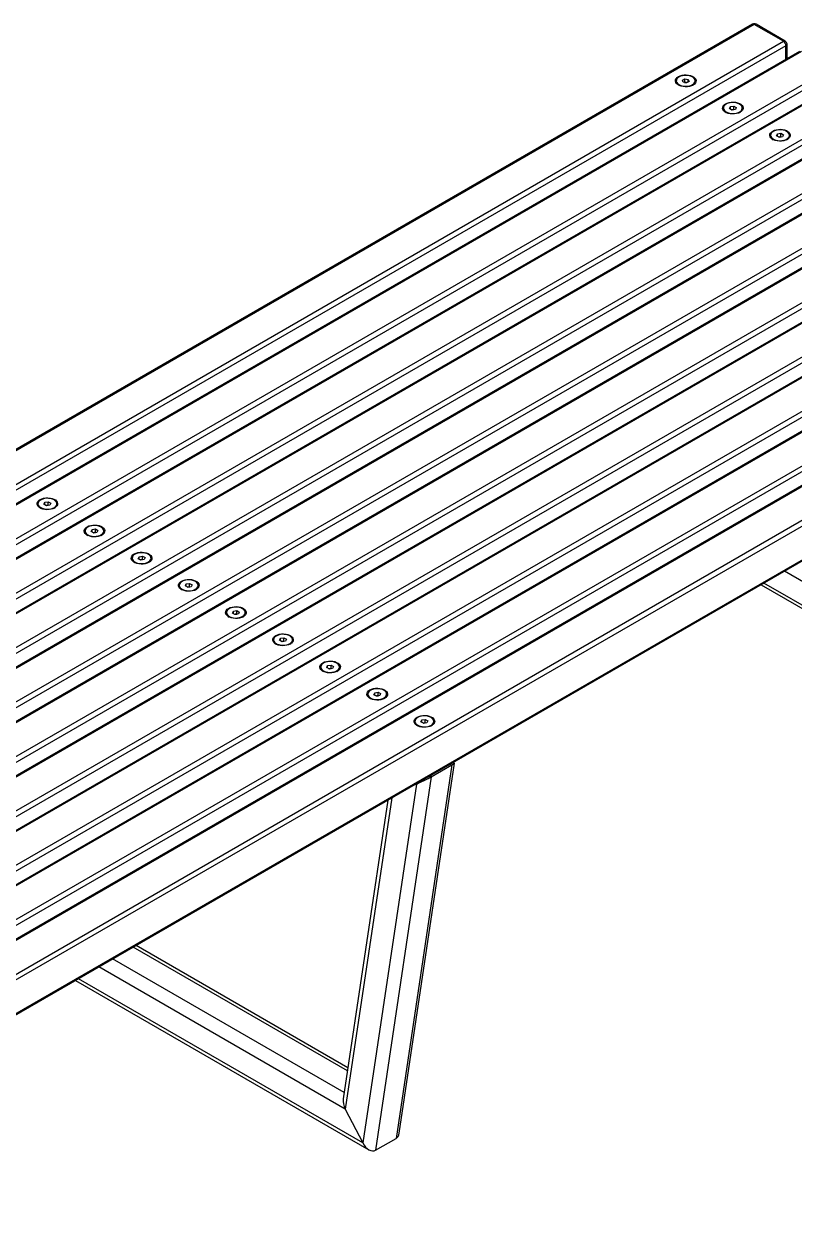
# Model space of a CAD drawing. Header units: millimetres. Extents: x -5557 to 383, y 1082 to 5282.
# Drawn here: x -935 to -299, y 2973 to 3954 of the extents above; entities that cross this region are included whole.
import ezdxf

# ---------------------------------------------------------------- set-up
doc = ezdxf.new("R2010")
doc.units = ezdxf.units.MM

# ---------------------------------------------------------------- blocks, each defined once
blk = doc.blocks.new('izometria')
for p, q in [((2374.15, 1798.19), (1105.6, 1065.87)), ((2375.65, 1798.04), (1107.1, 1065.72)), ((2399.69, 1784.16), (2375.65, 1798.04)), ((2401.19, 1784.31), (2377.15, 1798.19)), ((1131.14, 1051.84), (2399.69, 1784.16)), ((2401.81, 1780.49), (1133.26, 1048.17)), ((2401.81, 1769.26), (2401.81, 1780.49)), ((2402.69, 1769.76), (2402.69, 1781.71)), ((2413.04, 1775.74), (1144.49, 1043.42)), ((2414.54, 1775.59), (1145.99, 1043.27)), ((1170.03, 1029.39), (2438.58, 1761.71)), ((2440.7, 1758.04), (1172.15, 1025.72)), ((2451.93, 1753.29), (1183.38, 1020.97)), ((2453.43, 1753.14), (1184.88, 1020.82)), ((2311.3, 1751.51), (2311.3, 1751.04)), ((2316.28, 1751.94), (2318.33, 1753.12)), ((2317.03, 1750.32), (2316.28, 1751.94)), ((2319.83, 1749.89), (2317.03, 1750.32)), ((2318.14, 1750.15), (2318.33, 1750.26)), ((2318.33, 1753.12), (2321.13, 1752.69)), ((2318.33, 1750.26), (2318.33, 1753.12)), ((2318.33, 1750.26), (2319.73, 1750.05)), ((2320.01, 1749.99), (2319.73, 1750.05)), ((2319.73, 1750.05), (2320.03, 1750)), ((2321.88, 1751.07), (2319.83, 1749.89)), ((2321.13, 1752.69), (2321.88, 1751.07)), ((2321.13, 1750.64), (2321.13, 1752.69)), ((2326.87, 1751.04), (2326.87, 1751.51)), ((1208.92, 1006.94), (2477.47, 1739.26)), ((2479.59, 1735.59), (1211.04, 1003.27)), ((2490.82, 1730.84), (1222.27, 998.52)), ((2492.32, 1730.69), (1223.77, 998.37)), ((2350.19, 1729.06), (2350.19, 1728.59)), ((2355.17, 1728.62), (2355.92, 1730.24)), ((2357.22, 1727.44), (2355.17, 1728.62)), ((2355.92, 1730.24), (2358.72, 1730.67)), ((2355.92, 1728.19), (2355.92, 1730.24)), ((2360.02, 1727.87), (2357.22, 1727.44)), ((2357.32, 1727.6), (2358.72, 1727.81)), ((2358.72, 1730.67), (2360.77, 1729.49)), ((2358.72, 1727.81), (2358.72, 1730.67)), ((2358.72, 1727.81), (2358.92, 1727.7)), ((2360.77, 1729.49), (2360.02, 1727.87)), ((2365.76, 1728.59), (2365.76, 1729.06)), ((2357.03, 1727.55), (2357.32, 1727.6)), ((2357.32, 1727.6), (2357.04, 1727.54)), ((1247.81, 984.49), (2516.36, 1716.81)), ((2518.49, 1713.14), (1249.94, 980.82)), ((2529.71, 1708.39), (1261.16, 976.07)), ((2531.21, 1708.24), (1262.66, 975.92)), ((2394.81, 1707.79), (2397.61, 1708.22)), ((2397.61, 1708.22), (2399.66, 1707.04)), ((2397.61, 1705.36), (2397.61, 1708.22)), ((2389.08, 1706.6), (2389.08, 1706.14)), ((2394.06, 1706.17), (2394.81, 1707.79)), ((2396.11, 1704.99), (2394.06, 1706.17)), ((2394.81, 1705.74), (2394.81, 1707.79)), ((2395.92, 1705.1), (2396.21, 1705.15)), ((2396.21, 1705.15), (2395.93, 1705.09)), ((2398.91, 1705.42), (2396.11, 1704.99)), ((2396.21, 1705.15), (2397.61, 1705.36)), ((2397.61, 1705.36), (2397.81, 1705.25)), ((2399.66, 1707.04), (2398.91, 1705.42)), ((2404.65, 1706.14), (2404.65, 1706.6)), ((1286.71, 962.04), (2555.25, 1694.36)), ((2557.38, 1690.68), (1288.83, 958.37)), ((2568.6, 1685.93), (1300.05, 953.62)), ((2570.1, 1685.79), (1301.55, 953.47)), ((1325.6, 939.59), (2594.15, 1671.91)), ((2596.27, 1668.23), (1327.72, 935.91)), ((2607.49, 1663.48), (1338.95, 931.17)), ((2608.99, 1663.33), (1340.45, 931.02)), ((1364.49, 917.14), (2633.04, 1649.46)), ((2635.16, 1645.78), (1366.61, 913.46)), ((2646.39, 1641.03), (1377.84, 908.71)), ((2647.89, 1640.88), (1379.34, 908.57)), ((1403.38, 894.69), (2671.93, 1627)), ((2674.05, 1623.33), (1405.5, 891.01)), ((2685.28, 1618.58), (1416.73, 886.26)), ((2686.78, 1618.43), (1418.23, 886.11)), ((1442.27, 872.24), (2710.82, 1604.55)), ((2712.94, 1600.88), (1444.39, 868.56)), ((2724.17, 1596.13), (1455.62, 863.81)), ((2725.67, 1595.98), (1457.12, 863.66)), ((1481.16, 849.78), (2749.71, 1582.1)), ((2751.83, 1578.43), (1483.28, 846.11)), ((1482.66, 816.97), (2751.21, 1549.29)), ((1483.28, 818.35), (2751.83, 1550.67)), ((1790.24, 1403.68), (1793.04, 1404.11)), ((1793.04, 1404.11), (1795.09, 1402.93)), ((1793.04, 1401.25), (1793.04, 1404.11)), ((1784.5, 1402.49), (1784.5, 1402.03)), ((1789.49, 1402.06), (1790.24, 1403.68)), ((1791.54, 1400.88), (1789.49, 1402.06)), ((1790.24, 1401.63), (1790.24, 1403.68)), ((1791.34, 1400.99), (1791.64, 1401.03)), ((1791.64, 1401.03), (1791.36, 1400.98)), ((1794.34, 1401.31), (1791.54, 1400.88)), ((1791.64, 1401.03), (1793.04, 1401.25)), ((1793.04, 1401.25), (1793.23, 1401.14)), ((1795.09, 1402.93), (1794.34, 1401.31)), ((1800.07, 1402.03), (1800.07, 1402.49)), ((1823.39, 1380.04), (1823.39, 1379.57)), ((1828.38, 1379.61), (1829.13, 1381.22)), ((1830.43, 1378.42), (1828.38, 1379.61)), ((1829.13, 1381.22), (1831.93, 1381.66)), ((1829.13, 1379.17), (1829.13, 1381.22)), ((1830.23, 1378.54), (1830.53, 1378.58)), ((1830.53, 1378.58), (1830.25, 1378.53)), ((1833.23, 1378.86), (1830.43, 1378.42)), ((1830.53, 1378.58), (1831.93, 1378.8)), ((1831.93, 1381.66), (1833.98, 1380.47)), ((1831.93, 1378.8), (1831.93, 1381.66)), ((1831.93, 1378.8), (1832.12, 1378.69)), ((1833.98, 1380.47), (1833.23, 1378.86)), ((1838.96, 1379.57), (1838.96, 1380.04)), ((1862.28, 1357.59), (1862.28, 1357.12)), ((1867.27, 1357.16), (1868.02, 1358.77)), ((1869.32, 1355.97), (1867.27, 1357.16)), ((1868.02, 1358.77), (1870.82, 1359.21)), ((1868.02, 1356.72), (1868.02, 1358.77)), ((1869.12, 1356.09), (1869.42, 1356.13)), ((1869.42, 1356.13), (1869.14, 1356.08)), ((1872.12, 1356.41), (1869.32, 1355.97)), ((1869.42, 1356.13), (1870.82, 1356.35)), ((1870.82, 1359.21), (1872.87, 1358.02)), ((1870.82, 1356.35), (1870.82, 1359.21)), ((1870.82, 1356.35), (1871.01, 1356.24)), ((1872.87, 1358.02), (1872.12, 1356.41)), ((1877.85, 1357.12), (1877.85, 1357.59)), ((2603.81, 1229.49), (2400.53, 1346.85)), ((1901.17, 1335.14), (1901.17, 1334.67)), ((1906.16, 1334.71), (1906.91, 1336.32)), ((1906.91, 1336.32), (1909.71, 1336.75)), ((1906.91, 1334.27), (1906.91, 1336.32)), ((1909.71, 1336.75), (1911.76, 1335.57)), ((1909.71, 1333.9), (1909.71, 1336.75)), ((1911.76, 1335.57), (1911.01, 1333.96)), ((1916.74, 1334.67), (1916.74, 1335.14)), ((2381.21, 1335.7), (2623.38, 1195.89)), ((2618.31, 1201.53), (2383.55, 1337.05)), ((1908.21, 1333.52), (1906.16, 1334.71)), ((1908.01, 1333.63), (1908.31, 1333.68)), ((1908.31, 1333.68), (1908.03, 1333.63)), ((1911.01, 1333.96), (1908.21, 1333.52)), ((1908.31, 1333.68), (1909.71, 1333.9)), ((1909.71, 1333.9), (1909.9, 1333.78)), ((1940.06, 1312.69), (1940.06, 1312.22)), ((1945.05, 1312.25), (1945.8, 1313.87)), ((1947.1, 1311.07), (1945.05, 1312.25)), ((1945.8, 1313.87), (1948.6, 1314.3)), ((1945.8, 1311.82), (1945.8, 1313.87)), ((1946.91, 1311.18), (1947.2, 1311.23)), ((1947.2, 1311.23), (1946.92, 1311.18)), ((1949.9, 1311.5), (1947.1, 1311.07)), ((1947.2, 1311.23), (1948.6, 1311.45)), ((1948.6, 1314.3), (1950.65, 1313.12)), ((1948.6, 1311.45), (1948.6, 1314.3)), ((1948.6, 1311.45), (1948.79, 1311.33)), ((1950.65, 1313.12), (1949.9, 1311.5)), ((1955.63, 1312.22), (1955.63, 1312.69)), ((1978.96, 1290.24), (1978.96, 1289.77)), ((1983.94, 1289.8), (1984.69, 1291.42)), ((1985.99, 1288.62), (1983.94, 1289.8)), ((1984.69, 1291.42), (1987.49, 1291.85)), ((1984.69, 1289.37), (1984.69, 1291.42)), ((1985.8, 1288.73), (1986.09, 1288.78)), ((1986.09, 1288.78), (1985.81, 1288.72)), ((1988.79, 1289.05), (1985.99, 1288.62)), ((1986.09, 1288.78), (1987.49, 1288.99)), ((1987.49, 1291.85), (1989.54, 1290.67)), ((1987.49, 1288.99), (1987.49, 1291.85)), ((1987.49, 1288.99), (1987.69, 1288.88)), ((1989.54, 1290.67), (1988.79, 1289.05)), ((1994.53, 1289.77), (1994.53, 1290.24)), ((2017.85, 1267.78), (2017.85, 1267.32)), ((2022.83, 1267.35), (2023.58, 1268.97)), ((2024.88, 1266.17), (2022.83, 1267.35)), ((2023.58, 1268.97), (2026.38, 1269.4)), ((2023.58, 1266.92), (2023.58, 1268.97)), ((2024.69, 1266.28), (2024.98, 1266.33)), ((2024.98, 1266.33), (2024.7, 1266.27)), ((2027.68, 1266.6), (2024.88, 1266.17)), ((2024.98, 1266.33), (2026.38, 1266.54)), ((2026.38, 1269.4), (2028.43, 1268.22)), ((2026.38, 1266.54), (2026.38, 1269.4)), ((2026.38, 1266.54), (2026.58, 1266.43)), ((2028.43, 1268.22), (2027.68, 1266.6)), ((2033.42, 1267.32), (2033.42, 1267.78)), ((2062.47, 1246.52), (2065.27, 1246.95)), ((2065.27, 1246.95), (2067.32, 1245.77)), ((2065.27, 1244.09), (2065.27, 1246.95)), ((2056.74, 1245.33), (2056.74, 1244.87)), ((2061.72, 1244.9), (2062.47, 1246.52)), ((2063.77, 1243.72), (2061.72, 1244.9)), ((2062.47, 1244.47), (2062.47, 1246.52)), ((2063.58, 1243.83), (2063.87, 1243.88)), ((2063.87, 1243.88), (2063.59, 1243.82)), ((2066.57, 1244.15), (2063.77, 1243.72)), ((2063.87, 1243.88), (2065.27, 1244.09)), ((2065.27, 1244.09), (2065.47, 1243.98)), ((2067.32, 1245.77), (2066.57, 1244.15)), ((2072.31, 1244.87), (2072.31, 1245.33)), ((2095.63, 1222.88), (2095.63, 1222.42)), ((2100.61, 1222.45), (2101.36, 1224.07)), ((2102.66, 1221.27), (2100.61, 1222.45)), ((2101.36, 1224.07), (2104.16, 1224.5)), ((2101.36, 1222.02), (2101.36, 1224.07)), ((2102.47, 1221.38), (2102.76, 1221.42)), ((2102.76, 1221.42), (2102.48, 1221.37)), ((2105.46, 1221.7), (2102.66, 1221.27)), ((2102.76, 1221.42), (2104.16, 1221.64)), ((2104.16, 1224.5), (2106.21, 1223.32)), ((2104.16, 1221.64), (2104.16, 1224.5)), ((2104.16, 1221.64), (2104.36, 1221.53)), ((2106.21, 1223.32), (2105.46, 1221.7)), ((2111.2, 1222.42), (2111.2, 1222.88)), ((2082.58, 882.95), (2128.13, 1188.42)), ((2128.1, 1188.47), (2127.14, 1189.03)), ((2126.04, 1186.96), (2080.08, 878.71)), ((2109.07, 1177.16), (2126.04, 1186.96)), ((2124.8, 1187.67), (2126.04, 1186.96)), ((2096.79, 1171.18), (2052.62, 874.97)), ((2109.07, 1177.16), (2063.11, 868.91)), ((2094.9, 1170.41), (2096.79, 1171.18)), ((2096.51, 1171.34), (2096.79, 1171.18)), ((2107.83, 1177.88), (2109.07, 1177.16)), ((2076.42, 1159.75), (2038.13, 902.93)), ((2073.23, 1157.9), (2036.45, 911.28)), ((2039.93, 934.55), (1863.13, 1036.61)), ((2040.3, 937.04), (1865.47, 1037.97)), ((2037.24, 916.51), (1846.16, 1026.82)), ((2038.13, 902.93), (1834.84, 1020.28)), ((1815.52, 1009.13), (2057.69, 869.33)), ((2052.62, 874.97), (1817.87, 1010.49)), ((2038.13, 902.93), (2052.62, 874.97)), ((2063.11, 868.91), (2080.08, 878.71))]:
    blk.add_line(p, q)
at = {"flags": 128}
for points in [[(2313.07, 1754.98), (2314.45, 1755.62), (2316.03, 1756.09), (2317.75, 1756.35), (2319.53, 1756.41), (2321.28, 1756.25), (2322.94, 1755.88), (2324.43, 1755.32), (2325.69, 1754.59), (2326.65, 1753.73), (2327.29, 1752.78), (2327.57, 1751.76), (2327.48, 1750.74), (2327.02, 1749.75), (2326.21, 1748.83), (2325.09, 1748.04), (2323.71, 1747.39), (2322.13, 1746.93), (2320.41, 1746.66), (2318.64, 1746.61), (2316.88, 1746.77), (2315.22, 1747.13), (2313.73, 1747.69), (2312.48, 1748.42), (2311.51, 1749.28), (2310.87, 1750.24), (2310.59, 1751.25), (2310.69, 1752.27), (2311.15, 1753.27), (2311.95, 1754.18), (2313.07, 1754.98)], [(2313.58, 1754.68), (2312.52, 1753.93), (2311.77, 1753.06), (2311.37, 1752.11), (2311.32, 1751.14), (2311.64, 1750.19), (2312.3, 1749.29), (2313.29, 1748.51), (2314.54, 1747.86), (2316, 1747.38), (2317.61, 1747.09), (2319.29, 1747.01), (2320.96, 1747.15), (2322.54, 1747.48), (2323.96, 1748), (2325.15, 1748.69), (2326.06, 1749.51), (2326.64, 1750.42), (2326.86, 1751.39), (2326.73, 1752.35), (2326.23, 1753.28), (2325.4, 1754.13), (2324.28, 1754.85), (2322.91, 1755.42), (2321.37, 1755.8), (2319.71, 1755.99), (2318.03, 1755.96), (2316.4, 1755.73), (2314.89, 1755.29), (2313.58, 1754.68)], [(2351.96, 1732.53), (2353.34, 1733.17), (2354.93, 1733.64), (2356.64, 1733.9), (2358.42, 1733.96), (2360.17, 1733.8), (2361.83, 1733.43), (2363.32, 1732.87), (2364.58, 1732.14), (2365.55, 1731.28), (2366.18, 1730.33), (2366.46, 1729.31), (2366.37, 1728.29), (2365.91, 1727.3), (2365.1, 1726.38), (2363.98, 1725.59), (2362.6, 1724.94), (2361.02, 1724.47), (2359.3, 1724.21), (2357.53, 1724.16), (2355.77, 1724.32), (2354.11, 1724.68), (2352.62, 1725.24), (2351.37, 1725.97), (2350.4, 1726.83), (2349.76, 1727.79), (2349.48, 1728.8), (2349.58, 1729.82), (2350.04, 1730.81), (2350.84, 1731.73), (2351.96, 1732.53)], [(2363.48, 1732.23), (2362.16, 1732.84), (2360.66, 1733.27), (2359.02, 1733.51), (2357.34, 1733.53), (2355.69, 1733.35), (2354.14, 1732.97), (2352.77, 1732.4), (2351.65, 1731.68), (2350.82, 1730.83), (2350.33, 1729.9), (2350.19, 1728.93), (2350.42, 1727.97), (2351, 1727.06), (2351.9, 1726.24), (2353.09, 1725.55), (2354.51, 1725.03), (2356.09, 1724.69), (2357.76, 1724.56), (2359.44, 1724.64), (2361.05, 1724.93), (2362.51, 1725.41), (2363.77, 1726.05), (2364.75, 1726.84), (2365.41, 1727.74), (2365.73, 1728.69), (2365.69, 1729.66), (2365.28, 1730.61), (2364.53, 1731.48), (2363.48, 1732.23)], [(2390.85, 1710.07), (2392.23, 1710.72), (2393.82, 1711.19), (2395.53, 1711.45), (2397.31, 1711.5), (2399.06, 1711.34), (2400.72, 1710.98), (2402.21, 1710.42), (2403.47, 1709.69), (2404.44, 1708.83), (2405.07, 1707.87), (2405.35, 1706.86), (2405.26, 1705.84), (2404.8, 1704.85), (2403.99, 1703.93), (2402.87, 1703.13), (2401.49, 1702.49), (2399.91, 1702.02), (2398.19, 1701.76), (2396.42, 1701.7), (2394.66, 1701.86), (2393, 1702.23), (2391.51, 1702.79), (2390.26, 1703.52), (2389.29, 1704.38), (2388.65, 1705.33), (2388.37, 1706.35), (2388.47, 1707.37), (2388.93, 1708.36), (2389.73, 1709.28), (2390.85, 1710.07)], [(2402.37, 1709.78), (2401.06, 1710.39), (2399.55, 1710.82), (2397.91, 1711.06), (2396.23, 1711.08), (2394.58, 1710.9), (2393.03, 1710.52), (2391.66, 1709.95), (2390.54, 1709.23), (2389.71, 1708.38), (2389.22, 1707.45), (2389.08, 1706.48), (2389.31, 1705.52), (2389.89, 1704.61), (2390.8, 1703.79), (2391.99, 1703.1), (2393.4, 1702.58), (2394.98, 1702.24), (2396.65, 1702.11), (2398.33, 1702.19), (2399.94, 1702.48), (2401.4, 1702.95), (2402.66, 1703.6), (2403.64, 1704.39), (2404.3, 1705.29), (2404.62, 1706.24), (2404.58, 1707.21), (2404.17, 1708.15), (2403.42, 1709.02), (2402.37, 1709.78)], [(1786.28, 1405.96), (1787.66, 1406.61), (1789.24, 1407.07), (1790.96, 1407.34), (1792.73, 1407.39), (1794.49, 1407.23), (1796.15, 1406.86), (1797.64, 1406.31), (1798.89, 1405.58), (1799.86, 1404.72), (1800.5, 1403.76), (1800.77, 1402.75), (1800.68, 1401.72), (1800.22, 1400.73), (1799.42, 1399.82), (1798.3, 1399.02), (1796.92, 1398.38), (1795.33, 1397.91), (1793.62, 1397.65), (1791.84, 1397.59), (1790.09, 1397.75), (1788.43, 1398.12), (1786.94, 1398.68), (1785.68, 1399.4), (1784.71, 1400.26), (1784.08, 1401.22), (1783.8, 1402.24), (1783.89, 1403.26), (1784.35, 1404.25), (1785.16, 1405.16), (1786.28, 1405.96)], [(1797.79, 1405.67), (1796.48, 1406.28), (1794.97, 1406.71), (1793.34, 1406.95), (1791.65, 1406.97), (1790, 1406.79), (1788.45, 1406.4), (1787.09, 1405.84), (1785.96, 1405.11), (1785.14, 1404.27), (1784.64, 1403.34), (1784.5, 1402.37), (1784.73, 1401.41), (1785.31, 1400.5), (1786.22, 1399.68), (1787.41, 1398.99), (1788.83, 1398.47), (1790.41, 1398.13), (1792.08, 1398), (1793.75, 1398.08), (1795.36, 1398.36), (1796.83, 1398.84), (1798.08, 1399.49), (1799.06, 1400.28), (1799.73, 1401.17), (1800.05, 1402.13), (1800, 1403.1), (1799.59, 1404.04), (1798.85, 1404.91), (1797.79, 1405.67)], [(1825.17, 1383.51), (1826.55, 1384.16), (1828.13, 1384.62), (1829.85, 1384.89), (1831.62, 1384.94), (1833.38, 1384.78), (1835.04, 1384.41), (1836.53, 1383.85), (1837.78, 1383.13), (1838.75, 1382.27), (1839.39, 1381.31), (1839.67, 1380.3), (1839.57, 1379.27), (1839.11, 1378.28), (1838.31, 1377.37), (1837.19, 1376.57), (1835.81, 1375.93), (1834.22, 1375.46), (1832.51, 1375.19), (1830.73, 1375.14), (1828.98, 1375.3), (1827.32, 1375.67), (1825.83, 1376.23), (1824.57, 1376.95), (1823.6, 1377.81), (1822.97, 1378.77), (1822.69, 1379.78), (1822.78, 1380.81), (1823.24, 1381.8), (1824.05, 1382.71), (1825.17, 1383.51)], [(1836.68, 1383.22), (1835.37, 1383.83), (1833.86, 1384.26), (1832.23, 1384.49), (1830.55, 1384.52), (1828.89, 1384.34), (1827.35, 1383.95), (1825.98, 1383.39), (1824.85, 1382.66), (1824.03, 1381.82), (1823.53, 1380.89), (1823.4, 1379.92), (1823.62, 1378.96), (1824.2, 1378.04), (1825.11, 1377.23), (1826.3, 1376.54), (1827.72, 1376.01), (1829.3, 1375.68), (1830.97, 1375.55), (1832.64, 1375.63), (1834.25, 1375.91), (1835.72, 1376.39), (1836.97, 1377.04), (1837.95, 1377.83), (1838.62, 1378.72), (1838.94, 1379.68), (1838.89, 1380.65), (1838.48, 1381.59), (1837.74, 1382.46), (1836.68, 1383.22)], [(1864.06, 1361.06), (1865.44, 1361.71), (1867.02, 1362.17), (1868.74, 1362.44), (1870.51, 1362.49), (1872.27, 1362.33), (1873.93, 1361.96), (1875.42, 1361.4), (1876.67, 1360.68), (1877.64, 1359.82), (1878.28, 1358.86), (1878.56, 1357.85), (1878.46, 1356.82), (1878, 1355.83), (1877.2, 1354.92), (1876.08, 1354.12), (1874.7, 1353.47), (1873.11, 1353.01), (1871.4, 1352.74), (1869.62, 1352.69), (1867.87, 1352.85), (1866.21, 1353.22), (1864.72, 1353.78), (1863.46, 1354.5), (1862.49, 1355.36), (1861.86, 1356.32), (1861.58, 1357.33), (1861.67, 1358.36), (1862.13, 1359.35), (1862.94, 1360.26), (1864.06, 1361.06)], [(1875.57, 1360.77), (1874.26, 1361.38), (1872.75, 1361.81), (1871.12, 1362.04), (1869.44, 1362.07), (1867.78, 1361.89), (1866.24, 1361.5), (1864.87, 1360.94), (1863.75, 1360.21), (1862.92, 1359.37), (1862.42, 1358.44), (1862.29, 1357.47), (1862.51, 1356.51), (1863.09, 1355.59), (1864, 1354.77), (1865.19, 1354.09), (1866.61, 1353.56), (1868.19, 1353.23), (1869.86, 1353.1), (1871.54, 1353.18), (1873.14, 1353.46), (1874.61, 1353.94), (1875.86, 1354.59), (1876.85, 1355.38), (1877.51, 1356.27), (1877.83, 1357.23), (1877.78, 1358.2), (1877.38, 1359.14), (1876.63, 1360.01), (1875.57, 1360.77)], [(1902.95, 1338.61), (1904.33, 1339.25), (1905.91, 1339.72), (1907.63, 1339.99), (1909.4, 1340.04), (1911.16, 1339.88), (1912.82, 1339.51), (1914.31, 1338.95), (1915.56, 1338.23), (1916.53, 1337.37), (1917.17, 1336.41), (1917.45, 1335.4), (1917.35, 1334.37), (1916.89, 1333.38), (1916.09, 1332.47), (1914.97, 1331.67), (1913.59, 1331.02), (1912.01, 1330.56), (1910.29, 1330.29), (1908.51, 1330.24), (1906.76, 1330.4), (1905.1, 1330.77), (1903.61, 1331.33), (1902.35, 1332.05), (1901.39, 1332.91), (1900.75, 1333.87), (1900.47, 1334.88), (1900.56, 1335.91), (1901.02, 1336.9), (1901.83, 1337.81), (1902.95, 1338.61)], [(1914.46, 1338.32), (1913.15, 1338.93), (1911.64, 1339.36), (1910.01, 1339.59), (1908.33, 1339.62), (1906.67, 1339.43), (1905.13, 1339.05), (1903.76, 1338.48), (1902.64, 1337.76), (1901.81, 1336.91), (1901.31, 1335.99), (1901.18, 1335.02), (1901.4, 1334.05), (1901.98, 1333.14), (1902.89, 1332.32), (1904.08, 1331.64), (1905.5, 1331.11), (1907.08, 1330.78), (1908.75, 1330.65), (1910.43, 1330.72), (1912.04, 1331.01), (1913.5, 1331.49), (1914.75, 1332.14), (1915.74, 1332.93), (1916.4, 1333.82), (1916.72, 1334.77), (1916.67, 1335.75), (1916.27, 1336.69), (1915.52, 1337.56), (1914.46, 1338.32)], [(1941.84, 1316.16), (1943.22, 1316.8), (1944.8, 1317.27), (1946.52, 1317.53), (1948.29, 1317.59), (1950.05, 1317.43), (1951.71, 1317.06), (1953.2, 1316.5), (1954.46, 1315.78), (1955.42, 1314.92), (1956.06, 1313.96), (1956.34, 1312.94), (1956.25, 1311.92), (1955.79, 1310.93), (1954.98, 1310.01), (1953.86, 1309.22), (1952.48, 1308.57), (1950.9, 1308.11), (1949.18, 1307.84), (1947.41, 1307.79), (1945.65, 1307.95), (1943.99, 1308.32), (1942.5, 1308.87), (1941.24, 1309.6), (1940.28, 1310.46), (1939.64, 1311.42), (1939.36, 1312.43), (1939.45, 1313.45), (1939.91, 1314.45), (1940.72, 1315.36), (1941.84, 1316.16)], [(1953.35, 1315.87), (1952.04, 1316.47), (1950.53, 1316.91), (1948.9, 1317.14), (1947.22, 1317.17), (1945.56, 1316.98), (1944.02, 1316.6), (1942.65, 1316.03), (1941.53, 1315.31), (1940.7, 1314.46), (1940.2, 1313.53), (1940.07, 1312.57), (1940.3, 1311.6), (1940.88, 1310.69), (1941.78, 1309.87), (1942.97, 1309.18), (1944.39, 1308.66), (1945.97, 1308.33), (1947.64, 1308.19), (1949.32, 1308.27), (1950.93, 1308.56), (1952.39, 1309.04), (1953.64, 1309.69), (1954.63, 1310.48), (1955.29, 1311.37), (1955.61, 1312.32), (1955.56, 1313.29), (1955.16, 1314.24), (1954.41, 1315.11), (1953.35, 1315.87)], [(1980.73, 1293.71), (1982.11, 1294.35), (1983.69, 1294.82), (1985.41, 1295.08), (1987.19, 1295.14), (1988.94, 1294.98), (1990.6, 1294.61), (1992.09, 1294.05), (1993.35, 1293.32), (1994.31, 1292.46), (1994.95, 1291.51), (1995.23, 1290.49), (1995.14, 1289.47), (1994.68, 1288.48), (1993.87, 1287.56), (1992.75, 1286.77), (1991.37, 1286.12), (1989.79, 1285.66), (1988.07, 1285.39), (1986.3, 1285.34), (1984.54, 1285.5), (1982.88, 1285.86), (1981.39, 1286.42), (1980.14, 1287.15), (1979.17, 1288.01), (1978.53, 1288.97), (1978.25, 1289.98), (1978.35, 1291), (1978.81, 1291.99), (1979.61, 1292.91), (1980.73, 1293.71)], [(1992.25, 1293.41), (1990.93, 1294.02), (1989.43, 1294.45), (1987.79, 1294.69), (1986.11, 1294.72), (1984.46, 1294.53), (1982.91, 1294.15), (1981.54, 1293.58), (1980.42, 1292.86), (1979.59, 1292.01), (1979.1, 1291.08), (1978.96, 1290.11), (1979.19, 1289.15), (1979.77, 1288.24), (1980.67, 1287.42), (1981.86, 1286.73), (1983.28, 1286.21), (1984.86, 1285.87), (1986.53, 1285.74), (1988.21, 1285.82), (1989.82, 1286.11), (1991.28, 1286.59), (1992.54, 1287.23), (1993.52, 1288.02), (1994.18, 1288.92), (1994.5, 1289.87), (1994.45, 1290.84), (1994.05, 1291.79), (1993.3, 1292.66), (1992.25, 1293.41)], [(2019.62, 1271.25), (2021, 1271.9), (2022.59, 1272.37), (2024.3, 1272.63), (2026.08, 1272.69), (2027.83, 1272.52), (2029.49, 1272.16), (2030.98, 1271.6), (2032.24, 1270.87), (2033.21, 1270.01), (2033.84, 1269.05), (2034.12, 1268.04), (2034.03, 1267.02), (2033.57, 1266.03), (2032.76, 1265.11), (2031.64, 1264.32), (2030.26, 1263.67), (2028.68, 1263.2), (2026.96, 1262.94), (2025.19, 1262.88), (2023.43, 1263.05), (2021.77, 1263.41), (2020.28, 1263.97), (2019.03, 1264.7), (2018.06, 1265.56), (2017.42, 1266.51), (2017.14, 1267.53), (2017.24, 1268.55), (2017.7, 1269.54), (2018.5, 1270.46), (2019.62, 1271.25)], [(2031.14, 1270.96), (2029.82, 1271.57), (2028.32, 1272), (2026.68, 1272.24), (2025, 1272.26), (2023.35, 1272.08), (2021.8, 1271.7), (2020.43, 1271.13), (2019.31, 1270.41), (2018.48, 1269.56), (2017.99, 1268.63), (2017.85, 1267.66), (2018.08, 1266.7), (2018.66, 1265.79), (2019.56, 1264.97), (2020.75, 1264.28), (2022.17, 1263.76), (2023.75, 1263.42), (2025.42, 1263.29), (2027.1, 1263.37), (2028.71, 1263.66), (2030.17, 1264.13), (2031.43, 1264.78), (2032.41, 1265.57), (2033.07, 1266.47), (2033.39, 1267.42), (2033.35, 1268.39), (2032.94, 1269.33), (2032.19, 1270.21), (2031.14, 1270.96)], [(2058.51, 1248.8), (2059.89, 1249.45), (2061.48, 1249.91), (2063.19, 1250.18), (2064.97, 1250.23), (2066.72, 1250.07), (2068.38, 1249.71), (2069.87, 1249.15), (2071.13, 1248.42), (2072.1, 1247.56), (2072.73, 1246.6), (2073.01, 1245.59), (2072.92, 1244.57), (2072.46, 1243.58), (2071.65, 1242.66), (2070.53, 1241.86), (2069.15, 1241.22), (2067.57, 1240.75), (2065.85, 1240.49), (2064.08, 1240.43), (2062.32, 1240.59), (2060.66, 1240.96), (2059.17, 1241.52), (2057.92, 1242.25), (2056.95, 1243.11), (2056.31, 1244.06), (2056.03, 1245.08), (2056.13, 1246.1), (2056.59, 1247.09), (2057.39, 1248.01), (2058.51, 1248.8)], [(2070.03, 1248.51), (2068.72, 1249.12), (2067.21, 1249.55), (2065.57, 1249.79), (2063.89, 1249.81), (2062.24, 1249.63), (2060.69, 1249.25), (2059.32, 1248.68), (2058.2, 1247.96), (2057.37, 1247.11), (2056.88, 1246.18), (2056.74, 1245.21), (2056.97, 1244.25), (2057.55, 1243.34), (2058.45, 1242.52), (2059.65, 1241.83), (2061.06, 1241.31), (2062.64, 1240.97), (2064.31, 1240.84), (2065.99, 1240.92), (2067.6, 1241.21), (2069.06, 1241.68), (2070.32, 1242.33), (2071.3, 1243.12), (2071.96, 1244.01), (2072.28, 1244.97), (2072.24, 1245.94), (2071.83, 1246.88), (2071.08, 1247.75), (2070.03, 1248.51)], [(2097.4, 1226.35), (2098.78, 1227), (2100.37, 1227.46), (2102.08, 1227.73), (2103.86, 1227.78), (2105.61, 1227.62), (2107.27, 1227.25), (2108.76, 1226.7), (2110.02, 1225.97), (2110.99, 1225.11), (2111.62, 1224.15), (2111.9, 1223.14), (2111.81, 1222.11), (2111.35, 1221.12), (2110.54, 1220.21), (2109.42, 1219.41), (2108.04, 1218.77), (2106.46, 1218.3), (2104.74, 1218.04), (2102.97, 1217.98), (2101.21, 1218.14), (2099.55, 1218.51), (2098.06, 1219.07), (2096.81, 1219.79), (2095.84, 1220.65), (2095.2, 1221.61), (2094.93, 1222.63), (2095.02, 1223.65), (2095.48, 1224.64), (2096.28, 1225.56), (2097.4, 1226.35)], [(2108.92, 1226.06), (2107.61, 1226.67), (2106.1, 1227.1), (2104.46, 1227.34), (2102.78, 1227.36), (2101.13, 1227.18), (2099.58, 1226.79), (2098.21, 1226.23), (2097.09, 1225.5), (2096.26, 1224.66), (2095.77, 1223.73), (2095.63, 1222.76), (2095.86, 1221.8), (2096.44, 1220.89), (2097.35, 1220.07), (2098.54, 1219.38), (2099.95, 1218.86), (2101.53, 1218.52), (2103.2, 1218.39), (2104.88, 1218.47), (2106.49, 1218.75), (2107.96, 1219.23), (2109.21, 1219.88), (2110.19, 1220.67), (2110.86, 1221.56), (2111.17, 1222.52), (2111.13, 1223.49), (2110.72, 1224.43), (2109.97, 1225.3), (2108.92, 1226.06)]]:
    blk.add_lwpolyline(points, dxfattribs=at)
for centre, radius, start, end in [((2375.65, 1795.59), 3, 60.00269, 119.99731), ((2374.77, 1796.82), 1.51, 54.38348, 114.30634), ((2376.53, 1796.82), 1.51, 65.69259, 125.6174), ((2400.57, 1782.94), 1.51, 65.69259, 125.6174), ((2397.21, 1780.28), 4.61, 2.60616, 57.39401), ((2399.69, 1781.71), 3, 0, 60.00269), ((2401.19, 1781.86), 1.51, 294.37532, 354.30543), ((2315.32, 1751.48), 4.05, 186.78099, 244.52671), ((2319.08, 1745.8), 4.3, 81.30386, 95.90072), ((2323.05, 1751.33), 3.83, 293.62431, 355.06807), ((2354.12, 1728.97), 3.95, 185.99953, 245.30817), ((2361.86, 1728.94), 3.92, 294.39517, 354.29721), ((2357.97, 1723.35), 4.3, 84.0993, 98.69612), ((2393.01, 1706.52), 3.95, 185.99945, 245.30811), ((2396.86, 1700.89), 4.3, 84.10072, 98.69471), ((2400.75, 1706.49), 3.92, 294.39566, 354.29672), ((1788.43, 1402.4), 3.95, 185.99347, 245.31418), ((1792.29, 1396.78), 4.3, 84.10216, 98.69335), ((1796.17, 1402.38), 3.92, 294.39501, 354.29704), ((1827.32, 1379.95), 3.95, 185.99339, 245.31412), ((1831.18, 1374.33), 4.3, 84.10357, 98.69194), ((1835.07, 1379.93), 3.92, 294.3955, 354.29655), ((1866.21, 1357.5), 3.95, 185.99408, 245.31358), ((1870.07, 1351.88), 4.3, 84.10259, 98.69259), ((1873.96, 1357.48), 3.92, 294.39608, 354.29597), ((1905.1, 1335.05), 3.95, 185.99374, 245.31388), ((1908.96, 1329.43), 4.3, 84.10273, 98.69278), ((1912.85, 1335.03), 3.92, 294.39567, 354.29634), ((1943.99, 1312.6), 3.95, 185.99366, 245.31395), ((1947.85, 1306.98), 4.3, 84.10273, 98.6927), ((1951.74, 1312.57), 3.92, 294.39567, 354.29634), ((1982.89, 1290.15), 3.95, 185.99408, 245.31358), ((1986.74, 1284.52), 4.3, 84.10259, 98.69259), ((1990.63, 1290.12), 3.92, 294.39608, 354.29597), ((2021.78, 1267.7), 3.95, 185.99339, 245.31419), ((2025.63, 1262.07), 4.3, 84.1026, 98.69291), ((2029.52, 1267.67), 3.92, 294.39552, 354.29618), ((2060.67, 1245.24), 3.95, 185.99341, 245.31425), ((2064.52, 1239.62), 4.3, 84.10357, 98.69194), ((2068.41, 1245.22), 3.92, 294.3955, 354.29655), ((2099.56, 1222.79), 3.95, 185.99468, 245.31297), ((2103.41, 1217.17), 4.3, 84.1026, 98.69291), ((2107.3, 1222.77), 3.92, 294.39552, 354.29618)]:
    blk.add_arc(centre, radius, start, end)
for centre, major_axis, ratio, start_param, end_param in [((2119.42, 1184.25), (8.71, 4.2), 0.06755, 5.543815, 6.329132), ((2119.42, 1184.25), (8.71, 4.2), 0.06755, 5.543815, 6.329132), ((2102.45, 1174.45), (8.71, 4.2), 0.06755, 3.973018, 5.543815), ((2102.45, 1174.45), (8.71, 4.2), 0.06755, 3.973018, 5.543815), ((2043.79, 906.19), (-4.57, 9.46), 0.620722, 0.739371, 1.616743), ((2043.79, 906.19), (-4.57, 9.46), 0.620722, 0.739371, 1.616743), ((2058.28, 878.23), (-4.57, 9.46), 0.620722, 1.616743, 3.187539), ((2058.28, 878.23), (-4.57, 9.46), 0.620722, 1.616743, 3.187539), ((2075.25, 888.03), (-4.57, 9.46), 0.620722, 3.187539, 3.880963), ((2075.25, 888.03), (-4.57, 9.46), 0.620722, 3.187539, 3.880963)]:
    blk.add_ellipse(centre, major_axis=major_axis, ratio=ratio, start_param=start_param, end_param=end_param)

msp = doc.modelspace()

# ---------------------------------------------------------------- block references
msp.add_blockref('izometria', (-2707.94, 2155.64))

doc.saveas('drawing.dxf')
